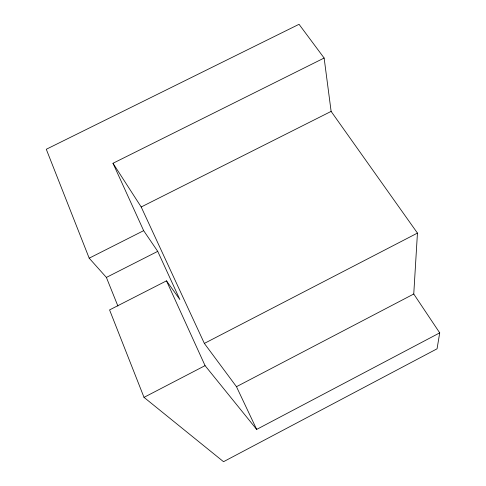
<?xml version="1.0" encoding="UTF-8"?>
<svg xmlns="http://www.w3.org/2000/svg" width="486" height="486" viewBox="0 0 486 486"><rect width="100%" height="100%" fill="white"/><g stroke="black" fill="none" stroke-linecap="round" stroke-linejoin="round"><path stroke-width="0.73" d="M324.132 58.034L112.995 163.272L143.656 230.656L157.725 251.353L179.85 299.528L166.491 280.847L109.569 309.916L144.014 397.36L223.53 461.7L437.06 348.802L439.715 332.867L413.756 294.006L417.45 233.086L331.118 111.397L324.132 58.034L299.042 24.3L46.285 149.269L89.193 258.181L106.385 277.427L117.904 306.04M166.491 280.847L205.068 365.636L256.669 429.411L439.715 332.867M112.995 163.272L141.201 206.987L204.357 343.414L236.475 386.698L413.756 294.006M204.357 343.414L417.45 233.086M144.014 397.36L205.068 365.636M106.385 277.427L157.725 251.353M89.193 258.181L143.656 230.656M141.201 206.987L331.118 111.397M236.475 386.698L256.669 429.411"/></g></svg>
